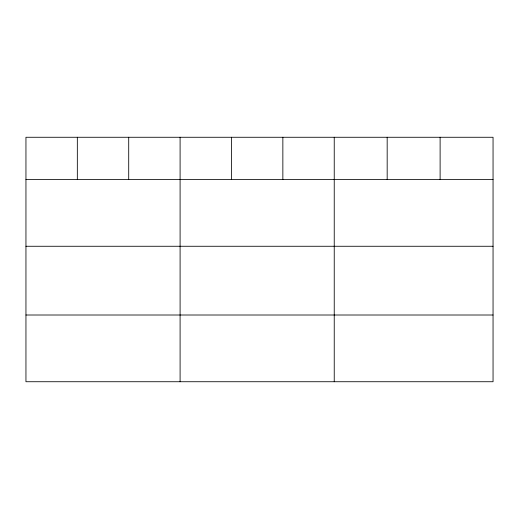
<?xml version="1.0" encoding="UTF-8"?>
<svg xmlns="http://www.w3.org/2000/svg" width="519" height="519" viewBox="0 0 519 519"><rect width="100%" height="100%" fill="white"/><g stroke="black" fill="none" stroke-linecap="round" stroke-linejoin="round"><path stroke-width="0.78" d="M493.05 179.542L493.05 381.731L25.95 381.731L25.95 137.269L493.05 137.269L493.05 179.542L25.95 179.542M25.95 246.266L493.05 246.266M25.95 315.007L493.05 315.007M440.112 137.269L440.112 179.542M387.174 137.269L387.174 179.542M334.236 137.269L334.236 381.731M282.855 137.269L282.855 179.542M231.474 137.269L231.474 179.542M180.093 137.269L180.093 381.731M128.712 137.269L128.712 179.542M77.331 137.269L77.331 179.542"/></g></svg>
